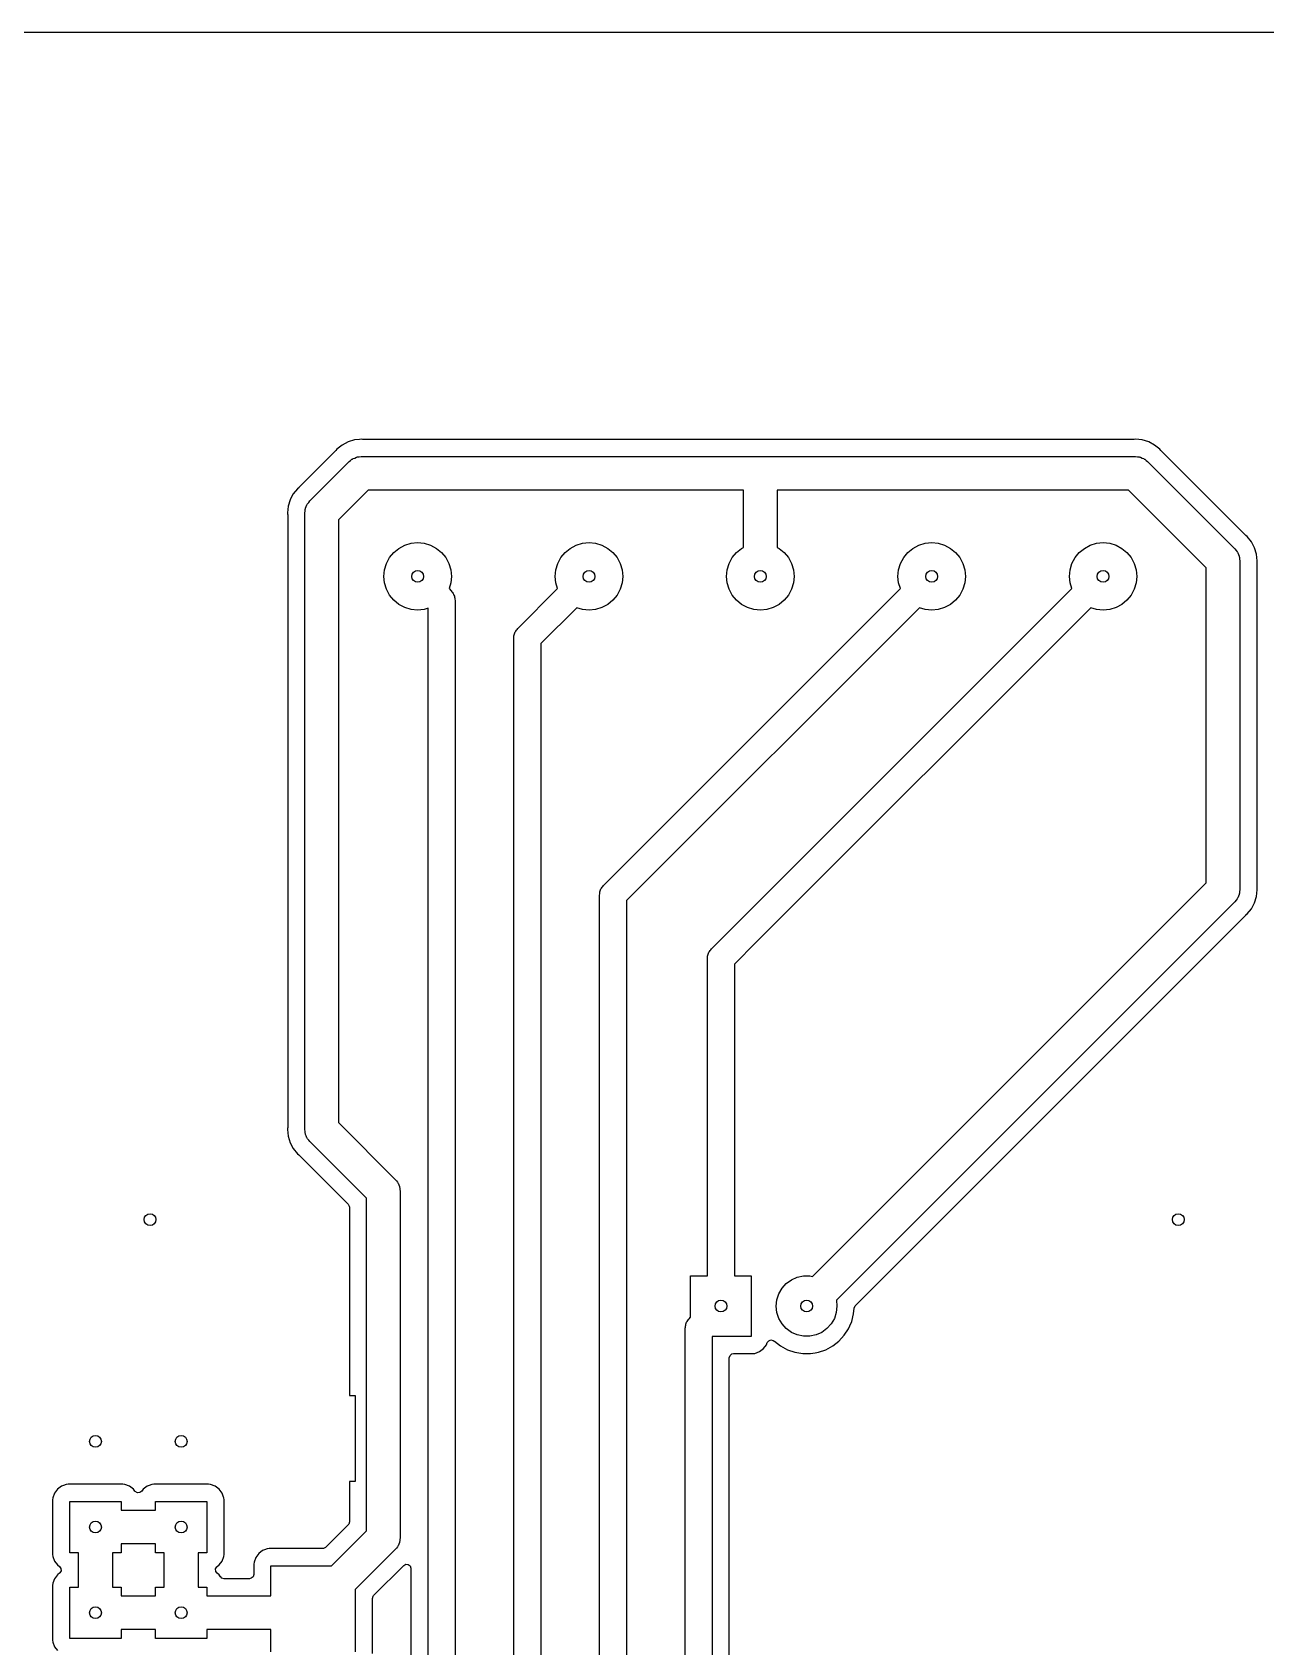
# Model space of a CAD drawing. Extents: x 0.01 to 3.59, y 0.01 to 5.59.
# Drawn here: x 0.946 to 2.386, y 3.702 to 5.587 of the extents above; entities that cross this region are included whole.
import ezdxf

# ---------------------------------------------------------------- set-up
doc = ezdxf.new("R2010")
doc.units = 0
doc.header["$MEASUREMENT"] = 0
doc.layers.add('BLACK', color=7, linetype='CONTINUOUS')

msp = doc.modelspace()

# ---------------------------------------------------------------- linework, layer by layer
at = {"layer": 'BLACK', "linetype": 'CONTINUOUS'}
for p, q in [((0.017933, 5.58703), (3.58207, 5.58703)), ((1.31473, 5.10886), (1.30783, 5.10517)), ((1.32222, 5.11113), (1.31473, 5.10886)), ((1.32805, 5.1117), (1.32222, 5.11113)), ((1.32222, 5.11113), (1.32222, 5.11113)), ((1.32222, 5.11113), (1.32222, 5.11113)), ((1.33, 5.1119), (1.32805, 5.1117)), ((1.33183, 5.11172), (1.33, 5.1119)), ((1.33, 5.1119), (1.33, 5.1119)), ((1.33207, 5.1117), (1.33183, 5.11172)), ((2.23193, 5.1117), (1.33207, 5.1117)), ((2.23217, 5.11172), (2.23193, 5.1117)), ((2.234, 5.1119), (2.23217, 5.11172)), ((2.24178, 5.11113), (2.234, 5.1119)), ((2.234, 5.1119), (2.234, 5.1119)), ((2.24927, 5.10886), (2.24178, 5.11113)), ((2.24178, 5.11113), (2.24178, 5.11113)), ((2.24178, 5.11113), (2.24178, 5.11113)), ((2.25617, 5.10517), (2.24927, 5.10886)), ((1.30046, 5.09861), (1.25739, 5.05554)), ((1.30062, 5.09879), (1.30046, 5.09861)), ((1.30179, 5.10021), (1.30062, 5.09879)), ((1.30783, 5.10517), (1.30179, 5.10021)), ((1.30783, 5.10517), (1.30783, 5.10517)), ((1.31936, 5.08856), (1.32, 5.08885)), ((1.32, 5.08885), (1.32057, 5.08928)), ((1.32057, 5.08928), (1.32254, 5.09001)), ((1.32254, 5.09001), (1.32445, 5.09089)), ((1.32445, 5.09089), (1.32515, 5.09099)), ((1.32515, 5.09099), (1.32582, 5.09124)), ((1.32582, 5.09124), (1.32792, 5.09139)), ((1.32792, 5.09139), (1.33, 5.09169)), ((1.33, 5.09169), (2.234, 5.09169)), ((2.234, 5.09169), (2.23608, 5.09139)), ((2.23608, 5.09139), (2.23818, 5.09124)), ((2.23818, 5.09124), (2.23885, 5.09099)), ((2.23885, 5.09099), (2.23955, 5.09089)), ((2.23955, 5.09089), (2.24146, 5.09001)), ((2.24146, 5.09001), (2.24343, 5.08928)), ((2.24343, 5.08928), (2.244, 5.08885)), ((2.244, 5.08885), (2.24464, 5.08856)), ((2.26221, 5.10021), (2.25617, 5.10517)), ((2.26338, 5.09879), (2.26221, 5.10021)), ((2.26354, 5.09861), (2.26338, 5.09879)), ((2.36261, 4.99954), (2.26354, 5.09861)), ((1.27008, 5.03992), (1.31608, 5.08592)), ((1.31608, 5.08592), (1.31777, 5.08718)), ((1.31777, 5.08718), (1.31936, 5.08856)), ((2.24464, 5.08856), (2.24623, 5.08718)), ((2.24623, 5.08718), (2.24792, 5.08592)), ((2.24792, 5.08592), (2.34992, 4.98392)), ((1.25579, 5.05421), (1.25083, 5.04817)), ((1.25721, 5.05538), (1.25579, 5.05421)), ((1.25579, 5.05421), (1.25579, 5.05421)), ((1.25739, 5.05554), (1.25721, 5.05538)), ((1.33815, 5.05231), (1.30369, 5.01785)), ((1.77631, 5.05231), (1.33815, 5.05231)), ((1.77631, 4.98575), (1.77631, 5.05231)), ((2.22585, 5.05231), (1.81569, 5.05231)), ((1.81569, 5.05231), (1.81569, 4.98575)), ((2.31631, 4.96185), (2.22585, 5.05231)), ((1.24487, 5.03378), (1.2441, 5.026)), ((1.24714, 5.04127), (1.24487, 5.03378)), ((1.24487, 5.03378), (1.24487, 5.03378)), ((1.24851, 5.04383), (1.24714, 5.04127)), ((1.24714, 5.04127), (1.24714, 5.04127)), ((1.25083, 5.04817), (1.24851, 5.04383)), ((1.26511, 5.03155), (1.26599, 5.03346)), ((1.26599, 5.03346), (1.26672, 5.03543)), ((1.26672, 5.03543), (1.26715, 5.036)), ((1.26715, 5.036), (1.26744, 5.03664)), ((1.26744, 5.03664), (1.26882, 5.03823)), ((1.26882, 5.03823), (1.27008, 5.03992)), ((1.2441, 5.026), (1.2441, 5.026)), ((1.2441, 5.026), (1.24428, 5.02417)), ((1.24428, 5.02417), (1.2443, 5.02393)), ((1.2443, 5.02393), (1.2443, 4.30807)), ((1.26431, 5.026), (1.26461, 5.02808)), ((1.26431, 4.306), (1.26431, 5.026)), ((1.26461, 5.02808), (1.26476, 5.03018)), ((1.26476, 5.03018), (1.26501, 5.03085)), ((1.26501, 5.03085), (1.26511, 5.03155)), ((1.30369, 5.01785), (1.30368, 4.31415)), ((2.36279, 4.99938), (2.36261, 4.99954)), ((2.36421, 4.99821), (2.36279, 4.99938)), ((2.36917, 4.99217), (2.36421, 4.99821)), ((1.36326, 4.97372), (1.36816, 4.97968)), ((1.36816, 4.97968), (1.37413, 4.98458)), ((1.37413, 4.98458), (1.38093, 4.98822)), ((1.38093, 4.98822), (1.38832, 4.99046)), ((1.38832, 4.99046), (1.396, 4.99121)), ((1.396, 4.99121), (1.40368, 4.99046)), ((1.40368, 4.99046), (1.41107, 4.98822)), ((1.41107, 4.98822), (1.41787, 4.98458)), ((1.41787, 4.98458), (1.42384, 4.97968)), ((1.42384, 4.97968), (1.42874, 4.97372)), ((1.56326, 4.97372), (1.56816, 4.97968)), ((1.56816, 4.97968), (1.57413, 4.98458)), ((1.57413, 4.98458), (1.58093, 4.98822)), ((1.58093, 4.98822), (1.58832, 4.99046)), ((1.58832, 4.99046), (1.596, 4.99121)), ((1.596, 4.99121), (1.60368, 4.99046)), ((1.60368, 4.99046), (1.61107, 4.98822)), ((1.61107, 4.98822), (1.61787, 4.98458)), ((1.61787, 4.98458), (1.62384, 4.97968)), ((1.62384, 4.97968), (1.62874, 4.97372)), ((1.76326, 4.97372), (1.76816, 4.97968)), ((1.76816, 4.97968), (1.77413, 4.98458)), ((1.77413, 4.98458), (1.77631, 4.98575)), ((1.81569, 4.98575), (1.81787, 4.98458)), ((1.81787, 4.98458), (1.82384, 4.97968)), ((1.82384, 4.97968), (1.82874, 4.97372)), ((1.96326, 4.97372), (1.96816, 4.97968)), ((1.96816, 4.97968), (1.97413, 4.98458)), ((1.97413, 4.98458), (1.98093, 4.98822)), ((1.98093, 4.98822), (1.98832, 4.99046)), ((1.98832, 4.99046), (1.996, 4.99121)), ((1.996, 4.99121), (2.00368, 4.99046)), ((2.00368, 4.99046), (2.01107, 4.98822)), ((2.01107, 4.98822), (2.01787, 4.98458)), ((2.01787, 4.98458), (2.02384, 4.97968)), ((2.02384, 4.97968), (2.02874, 4.97372)), ((2.16326, 4.97372), (2.16816, 4.97968)), ((2.16816, 4.97968), (2.17413, 4.98458)), ((2.17413, 4.98458), (2.18093, 4.98822)), ((2.18093, 4.98822), (2.18832, 4.99046)), ((2.18832, 4.99046), (2.196, 4.99121)), ((2.196, 4.99121), (2.20368, 4.99046)), ((2.20368, 4.99046), (2.21107, 4.98822)), ((2.21107, 4.98822), (2.21787, 4.98458)), ((2.21787, 4.98458), (2.22384, 4.97968)), ((2.22384, 4.97968), (2.22874, 4.97372)), ((2.34992, 4.98392), (2.35118, 4.98223)), ((2.35118, 4.98223), (2.35256, 4.98064)), ((2.35256, 4.98064), (2.35285, 4.98)), ((2.35285, 4.98), (2.35328, 4.97943)), ((2.35328, 4.97943), (2.35401, 4.97746)), ((2.35401, 4.97746), (2.35489, 4.97555)), ((2.37286, 4.98527), (2.36917, 4.99217)), ((2.37513, 4.97778), (2.37286, 4.98527)), ((2.3759, 4.97), (2.37513, 4.97778)), ((2.37513, 4.97778), (2.37513, 4.97778)), ((2.37513, 4.97778), (2.37513, 4.97778)), ((1.35663, 4.95184), (1.35739, 4.95952)), ((1.35739, 4.95952), (1.35963, 4.96691)), ((1.35963, 4.96691), (1.36326, 4.97372)), ((1.42874, 4.97372), (1.43237, 4.96691)), ((1.43237, 4.96691), (1.43461, 4.95952)), ((1.43461, 4.95952), (1.43537, 4.95184)), ((1.55663, 4.95184), (1.55739, 4.95952)), ((1.55739, 4.95952), (1.55963, 4.96691)), ((1.55963, 4.96691), (1.56326, 4.97372)), ((1.62874, 4.97372), (1.63237, 4.96691)), ((1.63237, 4.96691), (1.63461, 4.95952)), ((1.63461, 4.95952), (1.63537, 4.95184)), ((1.75663, 4.95184), (1.75739, 4.95952)), ((1.75739, 4.95952), (1.75963, 4.96691)), ((1.75963, 4.96691), (1.76326, 4.97372)), ((1.82874, 4.97372), (1.83237, 4.96691)), ((1.83237, 4.96691), (1.83461, 4.95952)), ((1.83461, 4.95952), (1.83537, 4.95184)), ((1.95663, 4.95184), (1.95739, 4.95952)), ((1.95739, 4.95952), (1.95963, 4.96691)), ((1.95963, 4.96691), (1.96326, 4.97372)), ((2.02874, 4.97372), (2.03237, 4.96691)), ((2.03237, 4.96691), (2.03461, 4.95952)), ((2.03461, 4.95952), (2.03537, 4.95184)), ((2.15663, 4.95184), (2.15739, 4.95952)), ((2.15739, 4.95952), (2.15963, 4.96691)), ((2.15963, 4.96691), (2.16326, 4.97372)), ((2.22874, 4.97372), (2.23237, 4.96691)), ((2.23237, 4.96691), (2.23461, 4.95952)), ((2.23461, 4.95952), (2.23537, 4.95184)), ((2.31631, 4.59415), (2.31631, 4.96185)), ((2.35489, 4.97555), (2.35499, 4.97485)), ((2.35499, 4.97485), (2.35524, 4.97418)), ((2.35524, 4.97418), (2.35539, 4.97208)), ((2.35539, 4.97208), (2.35569, 4.97)), ((2.35569, 4.97), (2.35569, 4.586)), ((2.3757, 4.96793), (2.37572, 4.96817)), ((2.3757, 4.83916), (2.3757, 4.96793)), ((2.37572, 4.96817), (2.3759, 4.97)), ((2.3759, 4.97), (2.3759, 4.97)), ((1.35739, 4.94416), (1.35663, 4.95184)), ((1.35963, 4.93678), (1.35739, 4.94416)), ((1.43461, 4.94416), (1.4326, 4.93752)), ((1.43537, 4.95184), (1.43461, 4.94416)), ((1.55739, 4.94416), (1.55663, 4.95184)), ((1.5594, 4.93752), (1.55739, 4.94416)), ((1.63461, 4.94416), (1.63237, 4.93678)), ((1.63537, 4.95184), (1.63461, 4.94416)), ((1.75739, 4.94416), (1.75663, 4.95184)), ((1.75963, 4.93678), (1.75739, 4.94416)), ((1.83461, 4.94416), (1.83237, 4.93678)), ((1.83537, 4.95184), (1.83461, 4.94416)), ((1.95739, 4.94416), (1.95663, 4.95184)), ((1.9594, 4.93752), (1.95739, 4.94416)), ((2.03461, 4.94416), (2.03237, 4.93678)), ((2.03537, 4.95184), (2.03461, 4.94416)), ((2.15739, 4.94416), (2.15663, 4.95184)), ((2.1594, 4.93752), (2.15739, 4.94416)), ((2.23461, 4.94416), (2.23237, 4.93678)), ((2.23537, 4.95184), (2.23461, 4.94416)), ((1.36326, 4.92997), (1.35963, 4.93678)), ((1.36816, 4.924), (1.36326, 4.92997)), ((1.37413, 4.91911), (1.36816, 4.924)), ((1.4326, 4.93752), (1.43514, 4.93498)), ((1.43514, 4.93498), (1.43586, 4.93398)), ((1.43586, 4.93398), (1.43674, 4.9331)), ((1.43674, 4.9331), (1.4373, 4.93199)), ((1.4373, 4.93199), (1.43803, 4.93099)), ((1.43803, 4.93099), (1.43841, 4.92981)), ((1.43841, 4.92981), (1.43898, 4.92871)), ((1.43898, 4.92871), (1.43917, 4.92748)), ((1.43917, 4.92748), (1.43955, 4.92631)), ((1.43955, 4.92631), (1.43955, 4.92507)), ((1.43955, 4.92507), (1.43975, 4.92384)), ((1.43975, 4.92384), (1.43975, 3.422)), ((1.51286, 4.89098), (1.5594, 4.93752)), ((1.61286, 4.59098), (1.9594, 4.93752)), ((1.62384, 4.924), (1.61787, 4.91911)), ((1.62874, 4.92997), (1.62384, 4.924)), ((1.63237, 4.93678), (1.62874, 4.92997)), ((1.76326, 4.92997), (1.75963, 4.93678)), ((1.76816, 4.924), (1.76326, 4.92997)), ((1.77413, 4.91911), (1.76816, 4.924)), ((1.76886, 4.54698), (2.1594, 4.93752)), ((1.82384, 4.924), (1.81787, 4.91911)), ((1.82874, 4.92997), (1.82384, 4.924)), ((1.83237, 4.93678), (1.82874, 4.92997)), ((2.02384, 4.924), (2.01787, 4.91911)), ((2.02874, 4.92997), (2.02384, 4.924)), ((2.03237, 4.93678), (2.02874, 4.92997)), ((2.22384, 4.924), (2.21787, 4.91911)), ((2.22874, 4.92997), (2.22384, 4.924)), ((2.23237, 4.93678), (2.22874, 4.92997)), ((1.38093, 4.91547), (1.37413, 4.91911)), ((1.38832, 4.91323), (1.38093, 4.91547)), ((1.396, 4.91247), (1.38832, 4.91323)), ((1.40368, 4.91323), (1.396, 4.91247)), ((1.40825, 4.91462), (1.40368, 4.91323)), ((1.40825, 3.422), (1.40825, 4.91462)), ((1.58167, 4.91524), (1.53975, 4.87332)), ((1.58832, 4.91323), (1.58167, 4.91524)), ((1.596, 4.91247), (1.58832, 4.91323)), ((1.60368, 4.91323), (1.596, 4.91247)), ((1.61107, 4.91547), (1.60368, 4.91323)), ((1.61787, 4.91911), (1.61107, 4.91547)), ((1.98167, 4.91524), (1.63975, 4.57332)), ((1.78093, 4.91547), (1.77413, 4.91911)), ((1.78832, 4.91323), (1.78093, 4.91547)), ((1.796, 4.91247), (1.78832, 4.91323)), ((2.18167, 4.91524), (1.79114, 4.52471)), ((1.80368, 4.91323), (1.796, 4.91247)), ((1.81107, 4.91547), (1.80368, 4.91323)), ((1.81787, 4.91911), (1.81107, 4.91547)), ((1.98832, 4.91323), (1.98167, 4.91524)), ((1.996, 4.91247), (1.98832, 4.91323)), ((2.00368, 4.91323), (1.996, 4.91247)), ((2.01107, 4.91547), (2.00368, 4.91323)), ((2.01787, 4.91911), (2.01107, 4.91547)), ((2.18832, 4.91323), (2.18167, 4.91524)), ((2.196, 4.91247), (2.18832, 4.91323)), ((2.20368, 4.91323), (2.196, 4.91247)), ((2.21107, 4.91547), (2.20368, 4.91323)), ((2.21787, 4.91911), (2.21107, 4.91547)), ((1.50845, 4.88231), (1.50883, 4.88348)), ((1.50845, 4.88107), (1.50845, 4.88231)), ((1.50883, 4.88348), (1.50902, 4.88471)), ((1.50902, 4.88471), (1.50959, 4.88581)), ((1.50959, 4.88581), (1.50997, 4.88699)), ((1.50997, 4.88699), (1.5107, 4.88799)), ((1.5107, 4.88799), (1.51126, 4.8891)), ((1.51126, 4.8891), (1.51214, 4.88998)), ((1.51214, 4.88998), (1.51286, 4.89098)), ((1.50825, 4.87984), (1.50845, 4.88107)), ((1.50825, 3.422), (1.50825, 4.87984)), ((1.53975, 4.87332), (1.53975, 3.422)), ((2.3757, 4.58807), (2.3757, 4.83916)), ((1.60825, 4.57984), (1.60845, 4.58107)), ((1.60845, 4.58231), (1.60883, 4.58348)), ((1.60845, 4.58107), (1.60845, 4.58231)), ((1.60883, 4.58348), (1.60902, 4.58471)), ((1.60902, 4.58471), (1.60959, 4.58581)), ((1.60959, 4.58581), (1.60997, 4.58699)), ((1.60997, 4.58699), (1.6107, 4.58799)), ((1.6107, 4.58799), (1.61126, 4.5891)), ((1.61126, 4.5891), (1.61214, 4.58998)), ((1.61214, 4.58998), (1.61286, 4.59098)), ((1.85675, 4.13459), (2.31631, 4.59415)), ((2.35489, 4.58045), (2.35401, 4.57854)), ((2.35499, 4.58115), (2.35489, 4.58045)), ((2.35524, 4.58182), (2.35499, 4.58115)), ((2.35539, 4.58392), (2.35524, 4.58182)), ((2.35569, 4.586), (2.35539, 4.58392)), ((2.37513, 4.57822), (2.3759, 4.586)), ((2.37572, 4.58783), (2.3757, 4.58807)), ((2.37577, 4.58732), (2.37572, 4.58783)), ((2.3759, 4.586), (2.37577, 4.58732)), ((1.60825, 3.422), (1.60825, 4.57984)), ((1.63975, 4.57332), (1.63975, 3.422)), ((2.34992, 4.57208), (1.88471, 4.10687)), ((2.35118, 4.57377), (2.34992, 4.57208)), ((2.35256, 4.57536), (2.35118, 4.57377)), ((2.35285, 4.576), (2.35256, 4.57536)), ((2.35328, 4.57657), (2.35285, 4.576)), ((2.35401, 4.57854), (2.35328, 4.57657)), ((2.36421, 4.55779), (2.36917, 4.56383)), ((2.36917, 4.56383), (2.37286, 4.57073)), ((2.37286, 4.57073), (2.37505, 4.57796)), ((2.37505, 4.57796), (2.37513, 4.57822)), ((1.73886, 4.51698), (1.76886, 4.54698)), ((2.13065, 4.3245), (2.36261, 4.55646)), ((2.36261, 4.55646), (2.36279, 4.55662)), ((2.36279, 4.55662), (2.36421, 4.55779)), ((1.79114, 4.52471), (1.76575, 4.49932)), ((1.79114, 4.52471), (1.79114, 4.52471)), ((1.73425, 4.50584), (1.73445, 4.50707)), ((1.73425, 4.13543), (1.73425, 4.50584)), ((1.73445, 4.50831), (1.73483, 4.50948)), ((1.73445, 4.50707), (1.73445, 4.50831)), ((1.73483, 4.50948), (1.73502, 4.51071)), ((1.73502, 4.51071), (1.73559, 4.51181)), ((1.73559, 4.51181), (1.73597, 4.51299)), ((1.73597, 4.51299), (1.7367, 4.51399)), ((1.7367, 4.51399), (1.73726, 4.5151)), ((1.73726, 4.5151), (1.73814, 4.51598)), ((1.73814, 4.51598), (1.73886, 4.51698)), ((1.76575, 4.49932), (1.76575, 4.13543)), ((1.90688, 4.10073), (2.13065, 4.3245)), ((1.24428, 4.30783), (1.2441, 4.306)), ((1.2441, 4.306), (1.2441, 4.306)), ((1.2441, 4.306), (1.24487, 4.29822)), ((1.2443, 4.30807), (1.24428, 4.30783)), ((1.24487, 4.29822), (1.24487, 4.29822)), ((1.24487, 4.29822), (1.24714, 4.29073)), ((1.26461, 4.30392), (1.26431, 4.306)), ((1.26476, 4.30182), (1.26461, 4.30392)), ((1.26501, 4.30115), (1.26476, 4.30182)), ((1.26511, 4.30045), (1.26501, 4.30115)), ((1.26599, 4.29854), (1.26511, 4.30045)), ((1.26672, 4.29657), (1.26599, 4.29854)), ((1.30368, 4.31415), (1.36992, 4.24792)), ((1.24714, 4.29073), (1.24714, 4.29073)), ((1.24714, 4.29073), (1.25083, 4.28383)), ((1.25083, 4.28383), (1.25579, 4.27779)), ((1.26715, 4.296), (1.26672, 4.29657)), ((1.26744, 4.29536), (1.26715, 4.296)), ((1.26882, 4.29377), (1.26744, 4.29536)), ((1.27008, 4.29208), (1.26882, 4.29377)), ((1.33631, 4.22585), (1.27008, 4.29208)), ((1.25579, 4.27779), (1.25721, 4.27662)), ((1.25721, 4.27662), (1.25739, 4.27646)), ((1.25739, 4.27646), (1.31484, 4.21901)), ((1.36992, 4.24792), (1.37118, 4.24623)), ((1.37118, 4.24623), (1.37256, 4.24464)), ((1.37256, 4.24464), (1.37285, 4.244)), ((1.37285, 4.244), (1.37328, 4.24343)), ((1.37328, 4.24343), (1.37401, 4.24146)), ((1.37401, 4.24146), (1.37489, 4.23955)), ((1.33631, 3.83775), (1.33631, 4.22585)), ((1.37489, 4.23955), (1.37499, 4.23885)), ((1.37499, 4.23885), (1.37524, 4.23818)), ((1.37524, 4.23818), (1.37539, 4.23608)), ((1.37539, 4.23608), (1.37569, 4.234)), ((1.37569, 4.234), (1.37569, 3.8296)), ((1.31484, 4.21901), (1.31618, 4.21655)), ((1.31618, 4.21655), (1.3163, 4.2155)), ((1.3163, 4.2155), (1.3163, 3.9956)), ((1.71457, 4.08684), (1.71457, 4.13543)), ((1.71457, 4.13543), (1.73425, 4.13543)), ((1.76575, 4.13543), (1.78543, 4.13543)), ((1.78543, 4.13543), (1.78543, 4.06457)), ((1.82629, 4.12633), (1.83228, 4.13069)), ((1.83228, 4.13069), (1.83905, 4.1337)), ((1.83905, 4.1337), (1.8463, 4.13524)), ((1.8463, 4.13524), (1.8537, 4.13524)), ((1.8537, 4.13524), (1.85675, 4.13459)), ((1.81534, 4.10737), (1.81763, 4.11441)), ((1.81763, 4.11441), (1.82133, 4.12083)), ((1.82133, 4.12083), (1.82629, 4.12633)), ((1.81457, 4.1), (1.81534, 4.10737)), ((1.81534, 4.09263), (1.81457, 4.1)), ((1.81763, 4.08559), (1.81534, 4.09263)), ((1.88466, 4.09263), (1.88237, 4.08559)), ((1.88543, 4.1), (1.88466, 4.09263)), ((1.88471, 4.10687), (1.88543, 4.1)), ((1.90263, 4.08193), (1.90488, 4.09084)), ((1.90488, 4.09084), (1.90545, 4.09763)), ((1.90488, 4.09084), (1.90488, 4.09084)), ((1.90488, 4.09084), (1.90488, 4.09084)), ((1.90545, 4.09763), (1.90645, 4.10024)), ((1.90645, 4.10024), (1.90688, 4.10073)), ((1.70825, 4.074), (1.70845, 4.07522)), ((1.70825, 3.422), (1.70825, 4.074)), ((1.70845, 4.07646), (1.70883, 4.07764)), ((1.70845, 4.07522), (1.70845, 4.07646)), ((1.70883, 4.07764), (1.70902, 4.07887)), ((1.70902, 4.07887), (1.70959, 4.07997)), ((1.70959, 4.07997), (1.70997, 4.08115)), ((1.70997, 4.08115), (1.7107, 4.08215)), ((1.7107, 4.08215), (1.71126, 4.08326)), ((1.71126, 4.08326), (1.71214, 4.08413)), ((1.71214, 4.08413), (1.71286, 4.08514)), ((1.71286, 4.08514), (1.71457, 4.08684)), ((1.82133, 4.07917), (1.81763, 4.08559)), ((1.82629, 4.07367), (1.82133, 4.07917)), ((1.83228, 4.06931), (1.82629, 4.07367)), ((1.87371, 4.07367), (1.86772, 4.06931)), ((1.87867, 4.07917), (1.87371, 4.07367)), ((1.88237, 4.08559), (1.87867, 4.07917)), ((1.89391, 4.06582), (1.89894, 4.07352)), ((1.89894, 4.07352), (1.90041, 4.07687)), ((1.90041, 4.07687), (1.90263, 4.08193)), ((1.90263, 4.08193), (1.90263, 4.08193)), ((1.78543, 4.06457), (1.73975, 4.06457)), ((1.73975, 4.06457), (1.73975, 3.422)), ((1.79973, 4.05027), (1.80318, 4.05487)), ((1.80318, 4.05487), (1.8041, 4.05734)), ((1.80318, 4.05487), (1.80318, 4.05487)), ((1.8041, 4.05734), (1.80578, 4.05958)), ((1.80578, 4.05958), (1.8084, 4.06055)), ((1.8084, 4.06055), (1.81113, 4.05996)), ((1.81113, 4.05996), (1.81214, 4.05917)), ((1.81214, 4.05917), (1.81216, 4.0592)), ((1.81216, 4.0592), (1.81231, 4.05906)), ((1.81231, 4.05906), (1.81957, 4.05342)), ((1.81957, 4.05342), (1.81957, 4.05342)), ((1.81957, 4.05342), (1.82765, 4.04904)), ((1.83905, 4.0663), (1.83228, 4.06931)), ((1.8463, 4.06476), (1.83905, 4.0663)), ((1.8537, 4.06476), (1.8463, 4.06476)), ((1.86095, 4.0663), (1.8537, 4.06476)), ((1.86772, 4.06931), (1.86095, 4.0663)), ((1.87235, 4.04904), (1.88043, 4.05342)), ((1.88043, 4.05342), (1.88406, 4.05624)), ((1.88406, 4.05624), (1.88769, 4.05906)), ((1.88769, 4.05906), (1.89391, 4.06582)), ((1.88769, 4.05906), (1.88769, 4.05906)), ((1.75977, 4.03959), (1.76056, 4.04227)), ((1.75977, 3.44466), (1.75977, 4.03959)), ((1.76056, 4.04227), (1.76267, 4.0441)), ((1.76267, 4.0441), (1.76473, 4.04455)), ((1.76473, 4.04455), (1.78735, 4.04455)), ((1.78735, 4.04455), (1.78973, 4.0448)), ((1.78973, 4.0448), (1.79513, 4.04682)), ((1.78973, 4.0448), (1.78973, 4.0448)), ((1.79513, 4.04682), (1.79973, 4.05027)), ((1.79513, 4.04682), (1.79513, 4.04682)), ((1.82765, 4.04904), (1.82765, 4.04904)), ((1.82765, 4.04904), (1.83634, 4.04606)), ((1.83634, 4.04606), (1.83634, 4.04606)), ((1.83634, 4.04606), (1.84087, 4.0453)), ((1.84087, 4.0453), (1.84541, 4.04455)), ((1.84541, 4.04455), (1.84541, 4.04455)), ((1.84541, 4.04455), (1.85459, 4.04455)), ((1.85459, 4.04455), (1.85978, 4.04541)), ((1.85459, 4.04455), (1.85459, 4.04455)), ((1.85978, 4.04541), (1.86366, 4.04606)), ((1.86366, 4.04606), (1.87235, 4.04904)), ((1.86366, 4.04606), (1.86366, 4.04606)), ((1.87235, 4.04904), (1.87235, 4.04904)), ((1.87235, 4.04904), (1.87235, 4.04904)), ((1.3163, 3.9956), (1.3232, 3.9956)), ((1.3232, 3.9956), (1.3232, 3.8952)), ((0.975698, 3.8863), (0.972249, 3.88169)), ((0.980307, 3.88975), (0.975698, 3.8863)), ((0.982633, 3.89062), (0.980307, 3.88975)), ((0.980307, 3.88975), (0.980307, 3.88975)), ((0.980307, 3.88975), (0.980307, 3.88975)), ((0.985701, 3.89176), (0.982633, 3.89062)), ((0.988085, 3.89202), (0.985701, 3.89176)), ((0.985701, 3.89176), (0.985701, 3.89176)), ((1.05191, 3.89202), (0.988085, 3.89202)), ((0.988085, 3.89202), (0.988085, 3.89202)), ((0.988085, 3.89202), (0.988085, 3.89202)), ((1.05192, 3.89202), (1.05191, 3.89202)), ((1.0543, 3.89176), (1.05192, 3.89202)), ((1.05192, 3.89202), (1.05192, 3.89202)), ((1.05969, 3.88975), (1.0543, 3.89176)), ((1.0543, 3.89176), (1.0543, 3.89176)), ((1.0543, 3.89176), (1.0543, 3.89176)), ((1.0643, 3.8863), (1.05969, 3.88975)), ((1.06603, 3.88399), (1.0643, 3.8863)), ((1.06649, 3.88346), (1.06603, 3.88399)), ((1.06895, 3.88212), (1.06649, 3.88346)), ((1.07397, 3.88399), (1.07173, 3.88232)), ((1.0757, 3.8863), (1.07397, 3.88399)), ((1.08031, 3.88975), (1.0757, 3.8863)), ((1.0757, 3.8863), (1.0757, 3.8863)), ((1.0757, 3.8863), (1.0757, 3.8863)), ((1.08263, 3.89062), (1.08031, 3.88975)), ((1.08031, 3.88975), (1.08031, 3.88975)), ((1.08031, 3.88975), (1.08031, 3.88975)), ((1.0857, 3.89176), (1.08263, 3.89062)), ((1.08808, 3.89202), (1.0857, 3.89176)), ((1.0857, 3.89176), (1.0857, 3.89176)), ((1.08809, 3.89202), (1.08808, 3.89202)), ((1.08808, 3.89202), (1.08808, 3.89202)), ((1.15191, 3.89202), (1.08809, 3.89202)), ((1.15192, 3.89202), (1.15191, 3.89202)), ((1.1543, 3.89176), (1.15192, 3.89202)), ((1.15192, 3.89202), (1.15192, 3.89202)), ((1.15969, 3.88975), (1.1543, 3.89176)), ((1.1543, 3.89176), (1.1543, 3.89176)), ((1.1543, 3.89176), (1.1543, 3.89176)), ((1.1643, 3.8863), (1.15969, 3.88975)), ((1.15969, 3.88975), (1.15969, 3.88975)), ((1.15969, 3.88975), (1.15969, 3.88975)), ((1.16774, 3.8817), (1.1643, 3.8863)), ((1.3232, 3.8952), (1.3163, 3.8952)), ((1.3163, 3.8952), (1.3163, 3.8481)), ((0.970237, 3.8763), (0.96998, 3.87392)), ((0.96998, 3.87392), (0.96998, 3.81008)), ((0.972248, 3.88169), (0.970237, 3.8763)), ((0.970237, 3.8763), (0.970237, 3.8763)), ((0.972249, 3.88169), (0.972248, 3.88169)), ((0.99, 3.812), (0.99, 3.872)), ((0.99, 3.872), (1.05, 3.872)), ((1.05, 3.872), (1.05, 3.86169)), ((1.07173, 3.88232), (1.06895, 3.88212)), ((1.09, 3.86169), (1.09, 3.872)), ((1.09, 3.872), (1.15, 3.872)), ((1.15, 3.872), (1.15, 3.812)), ((1.16775, 3.88169), (1.16774, 3.8817)), ((1.16949, 3.87704), (1.16775, 3.88169)), ((1.16976, 3.8763), (1.16949, 3.87704)), ((1.17002, 3.87392), (1.16976, 3.8763)), ((1.16976, 3.8763), (1.16976, 3.8763)), ((1.17002, 3.87391), (1.17002, 3.87392)), ((1.17002, 3.81009), (1.17002, 3.87391)), ((1.05, 3.86169), (1.09, 3.86169)), ((1.31551, 3.84542), (1.31484, 3.84459)), ((1.3163, 3.8481), (1.31551, 3.84542)), ((1.31484, 3.84459), (1.28852, 3.81827)), ((1.29536, 3.7968), (1.33631, 3.83775)), ((1.37539, 3.82752), (1.37524, 3.82542)), ((1.37569, 3.8296), (1.37539, 3.82752)), ((0.96998, 3.81008), (0.970237, 3.8077)), ((0.970237, 3.8077), (0.970237, 3.8077)), ((0.970237, 3.8077), (0.972248, 3.80231)), ((1.00031, 3.812), (0.99, 3.812)), ((1.00031, 3.772), (1.00031, 3.812)), ((1.05, 3.812), (1.03969, 3.812)), ((1.03969, 3.812), (1.03969, 3.772)), ((1.05, 3.82231), (1.05, 3.812)), ((1.09, 3.82231), (1.05, 3.82231)), ((1.09, 3.812), (1.09, 3.82231)), ((1.10031, 3.812), (1.09, 3.812)), ((1.10031, 3.772), (1.10031, 3.812)), ((1.15, 3.812), (1.13969, 3.812)), ((1.13969, 3.812), (1.13969, 3.772)), ((1.16775, 3.80231), (1.16976, 3.8077)), ((1.16976, 3.8077), (1.17002, 3.81008)), ((1.16976, 3.8077), (1.16976, 3.8077)), ((1.17002, 3.81008), (1.17002, 3.81009)), ((1.2105, 3.8111), (1.20705, 3.80649)), ((1.21511, 3.81455), (1.2105, 3.8111)), ((1.21743, 3.81542), (1.21511, 3.81455)), ((1.21511, 3.81455), (1.21511, 3.81455)), ((1.21511, 3.81455), (1.21511, 3.81455)), ((1.2205, 3.81656), (1.21743, 3.81542)), ((1.22288, 3.81682), (1.2205, 3.81656)), ((1.2205, 3.81656), (1.2205, 3.81656)), ((1.22289, 3.81682), (1.22288, 3.81682)), ((1.22288, 3.81682), (1.22288, 3.81682)), ((1.28501, 3.81682), (1.22289, 3.81682)), ((1.28607, 3.81693), (1.28501, 3.81682)), ((1.28852, 3.81827), (1.28607, 3.81693)), ((1.36992, 3.81568), (1.3232, 3.76896)), ((1.37118, 3.81737), (1.36992, 3.81568)), ((1.37256, 3.81896), (1.37118, 3.81737)), ((1.37285, 3.8196), (1.37256, 3.81896)), ((1.37328, 3.82017), (1.37285, 3.8196)), ((1.37401, 3.82214), (1.37328, 3.82017)), ((1.37489, 3.82405), (1.37401, 3.82214)), ((1.37499, 3.82475), (1.37489, 3.82405)), ((1.37524, 3.82542), (1.37499, 3.82475)), ((0.972248, 3.80231), (0.972249, 3.80231)), ((0.972249, 3.80231), (0.975698, 3.7977)), ((0.975698, 3.7977), (0.978006, 3.79597)), ((0.978006, 3.79597), (0.979681, 3.79373)), ((0.97854, 3.78849), (0.978006, 3.78803)), ((0.97988, 3.79095), (0.97854, 3.78849)), ((0.979681, 3.79373), (0.97988, 3.79095)), ((1.16012, 3.79305), (1.16146, 3.79551)), ((1.16032, 3.79027), (1.16012, 3.79305)), ((1.16199, 3.78803), (1.16032, 3.79027)), ((1.16146, 3.79551), (1.16199, 3.79597)), ((1.16199, 3.79597), (1.1643, 3.7977)), ((1.1643, 3.7977), (1.16775, 3.80231)), ((1.1643, 3.7977), (1.1643, 3.7977)), ((1.1643, 3.7977), (1.1643, 3.7977)), ((1.16775, 3.80231), (1.16775, 3.80231)), ((1.20504, 3.8011), (1.20478, 3.79872)), ((1.20478, 3.79872), (1.20478, 3.78667)), ((1.20705, 3.80649), (1.20504, 3.8011)), ((1.20504, 3.8011), (1.20504, 3.8011)), ((1.20705, 3.80649), (1.20705, 3.80649)), ((1.2248, 3.76169), (1.2248, 3.7968)), ((1.2248, 3.7968), (1.29536, 3.7968)), ((1.34467, 3.76212), (1.37976, 3.79721)), ((1.37976, 3.79721), (1.38222, 3.79855)), ((1.38222, 3.79855), (1.38501, 3.79835)), ((1.38501, 3.79835), (1.38724, 3.79668)), ((1.38724, 3.79668), (1.38822, 3.79406)), ((1.38822, 3.79406), (1.38823, 3.79371)), ((1.38823, 3.79371), (1.38823, 3.44466)), ((0.970237, 3.7763), (0.96998, 3.77392)), ((0.96998, 3.77392), (0.96998, 3.71008)), ((0.972248, 3.78169), (0.970237, 3.7763)), ((0.970237, 3.7763), (0.970237, 3.7763)), ((0.972249, 3.78169), (0.972248, 3.78169)), ((0.975698, 3.7863), (0.972249, 3.78169)), ((0.976184, 3.78667), (0.975698, 3.7863)), ((0.978006, 3.78803), (0.976184, 3.78667)), ((0.99, 3.712), (0.99, 3.772)), ((0.99, 3.772), (1.00031, 3.772)), ((1.03969, 3.772), (1.05, 3.772)), ((1.05, 3.772), (1.05, 3.76169)), ((1.09, 3.76169), (1.09, 3.772)), ((1.09, 3.772), (1.10031, 3.772)), ((1.13969, 3.772), (1.15, 3.772)), ((1.15, 3.772), (1.15, 3.76169)), ((1.1643, 3.7863), (1.16199, 3.78803)), ((1.16603, 3.78399), (1.1643, 3.7863)), ((1.16625, 3.78369), (1.16603, 3.78399)), ((1.16754, 3.78249), (1.16625, 3.78369)), ((1.17023, 3.7817), (1.16754, 3.78249)), ((1.19982, 3.7817), (1.17023, 3.7817)), ((1.20188, 3.78215), (1.19982, 3.7817)), ((1.20399, 3.78398), (1.20188, 3.78215)), ((1.20478, 3.78667), (1.20399, 3.78398)), ((1.05, 3.76169), (1.09, 3.76169)), ((1.15, 3.76169), (1.2248, 3.76169)), ((1.3232, 3.76896), (1.3232, 3.6964)), ((1.34322, 3.75861), (1.34401, 3.7613)), ((1.34322, 3.69449), (1.34322, 3.75861)), ((1.34401, 3.7613), (1.34467, 3.76212)), ((1.09, 3.72231), (1.05, 3.72231)), ((1.05, 3.72231), (1.05, 3.712)), ((1.09, 3.712), (1.09, 3.72231)), ((1.2248, 3.72231), (1.15, 3.72231)), ((1.15, 3.72231), (1.15, 3.712)), ((1.2248, 3.6964), (1.2248, 3.72231)), ((0.96998, 3.71008), (0.970237, 3.7077)), ((0.970237, 3.7077), (0.970237, 3.7077)), ((0.970237, 3.7077), (0.972248, 3.70231)), ((0.972248, 3.70231), (0.972249, 3.70231)), ((0.972249, 3.70231), (0.975698, 3.6977)), ((1.05, 3.712), (0.99, 3.712)), ((1.15, 3.712), (1.09, 3.712))]:
    msp.add_line(p, q, dxfattribs=at)
at = {"layer": 'BLACK'}
for centre in [(1.396, 4.95184), (1.596, 4.95184), (1.796, 4.95184), (1.996, 4.95184), (2.196, 4.95184), (1.08373, 4.20094), (2.28373, 4.20094), (1.75, 4.1), (1.85, 4.1), (1.02, 3.942), (1.12, 3.942), (1.02, 3.842), (1.12, 3.842), (1.02, 3.742), (1.12, 3.742)]:
    msp.add_circle(centre, 0.00689, dxfattribs=at)

doc.saveas('drawing.dxf')
